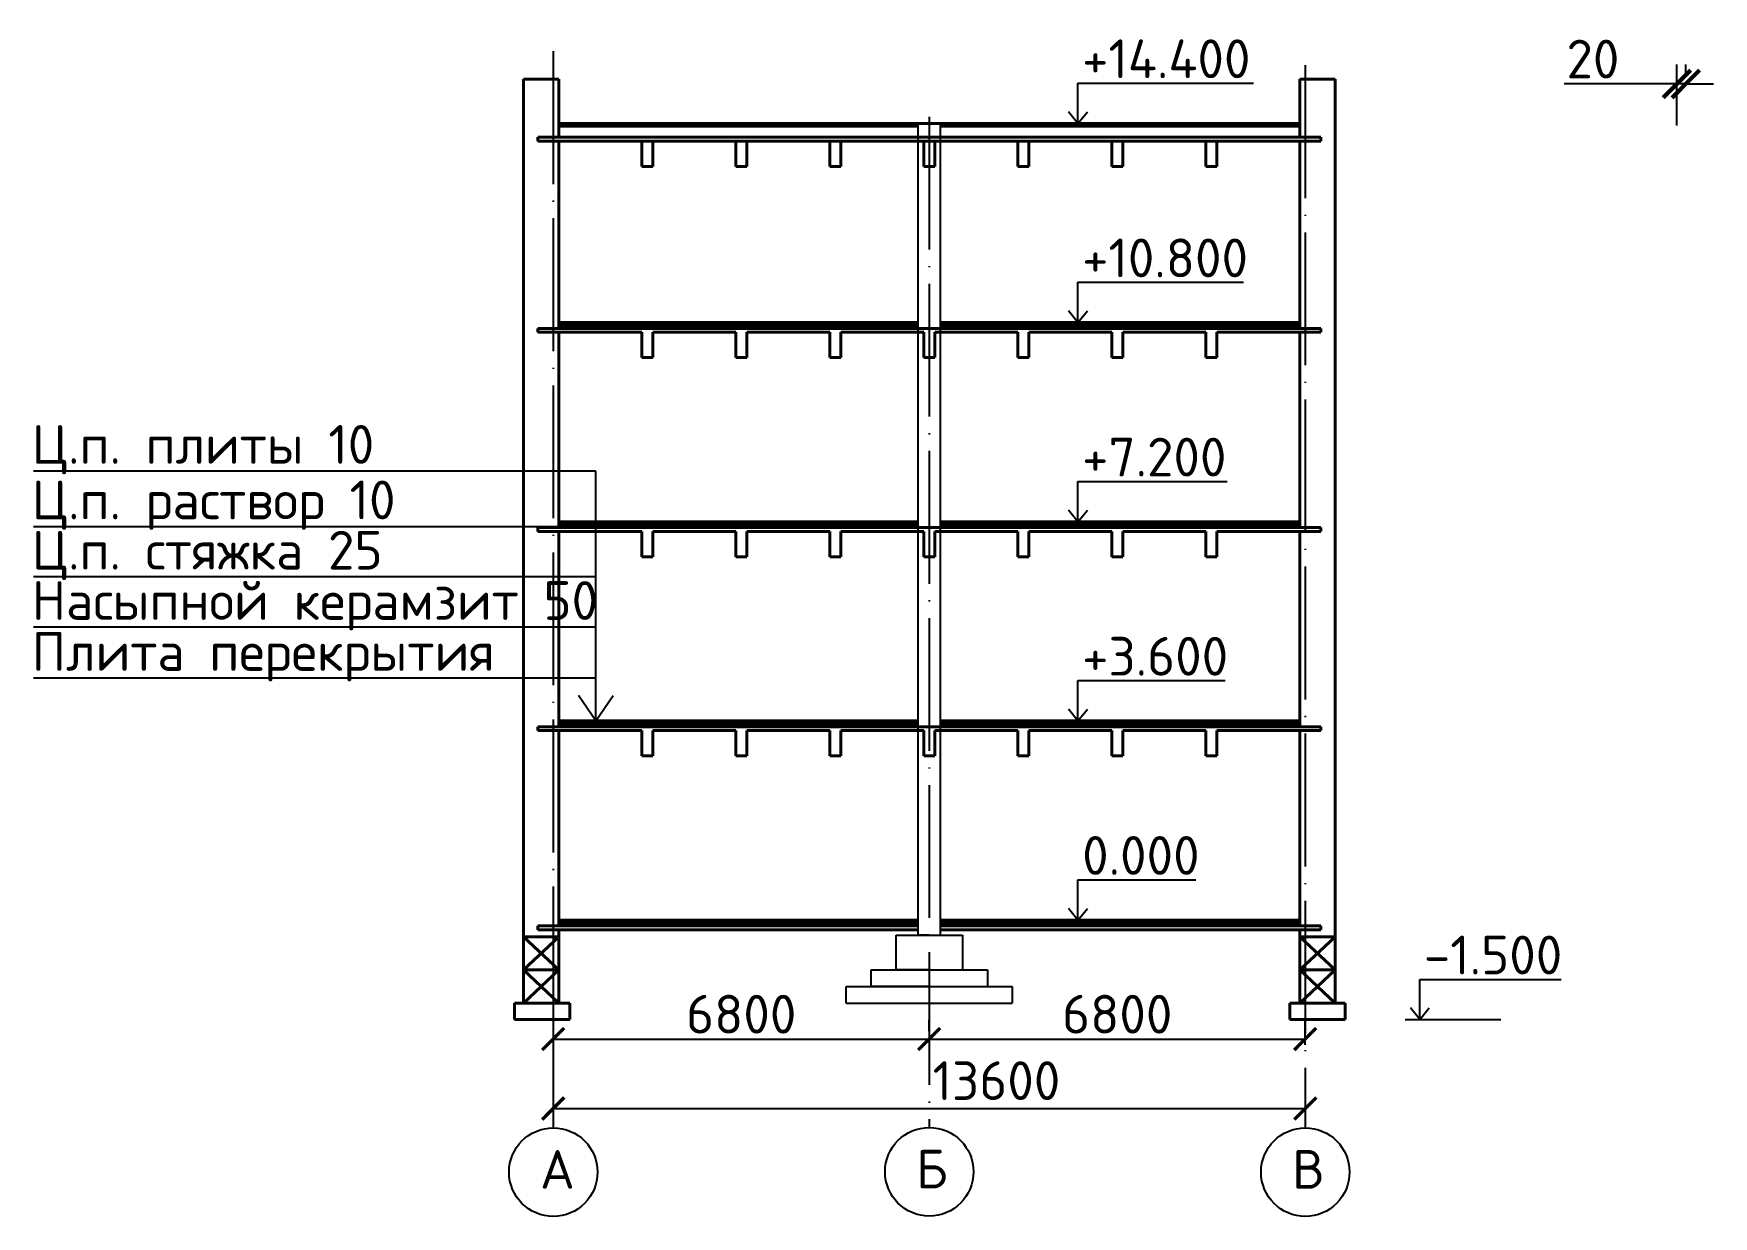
# Model space of a CAD drawing. Header units: millimetres. Extents: x -258556 to -95372, y 16759 to 83244.
# Drawn here: x -128524.2 to -128372.3, y 41319.3 to 41426.2 of the extents above; entities that cross this region are included whole.
import ezdxf

# ---------------------------------------------------------------- set-up
doc = ezdxf.new("R2010")
doc.units = ezdxf.units.MM
doc.header["$LTSCALE"] = 0.5
doc.linetypes.add('ACAD_ISO04W100', pattern=[30, 24, -3, 0, -3])
for name, color, linetype in [('оси', 7, 'ACAD_ISO04W100'), ('тонкие', 7, 'Continuous'), ('Тонкий', 7, 'Continuous')]:
    doc.layers.add(name, color=color, linetype=linetype)
doc.layers.add('Толстый', color=7, linetype='Continuous', lineweight=40)
doc.styles.add('3.5', font='isocpeur.ttf', dxfattribs={"height": 3.5})
doc.dimstyles.new('Строит200 3.5', dxfattribs={"dimtxt": 3.5, "dimasz": 2, "dimexe": 1.75, "dimexo": 0.7, "dimgap": 0.5, "dimtad": 1, "dimlfac": 200, "dimtxsty": '3.5', "dimblk": 'ARCHTICK', "dimcen": 0, "dimadec": 0, "dimazin": 0, "dimtfac": 1, "dimtmove": 0, "dimatfit": 3, "dimfxl": 1, "dimarcsym": 0})
doc.dimstyles.new('Строит25 3.5', dxfattribs={"dimtxt": 3.5, "dimasz": 2.5, "dimexe": 1.75, "dimexo": 0.7, "dimgap": 0.5, "dimtad": 1, "dimlfac": 25, "dimtxsty": '3.5', "dimblk": 'ARCHTICK', "dimcen": 0, "dimadec": 0, "dimazin": 0, "dimtfac": 1, "dimtmove": 0, "dimatfit": 3, "dimfxl": 1, "dimarcsym": 0})

# ---------------------------------------------------------------- blocks, each defined once
blk = doc.blocks.new('_ArchTick')
at = {"color": 0, "linetype": 'ByBlock', "const_width": 0.15}
blk.add_lwpolyline([(-0.5, -0.5), (0.5, 0.5)], dxfattribs=at)
blk = doc.blocks.new('*D646')
at = {"layer": 'Defpoints', "color": 0, "transparency": 16777216}
for p in [(-128477.25, 41337.88), (-128443.25, 41335.36), (-128443.25, 41335.36)]:
    blk.add_point(p, dxfattribs=at)
at = {"layer": 'Тонкий', "color": 0, "lineweight": -2, "transparency": 16777216}
for p, q in [((-128477.25, 41337.18), (-128477.25, 41333.61)), ((-128477.25, 41335.36), (-128443.25, 41335.36)), ((-128443.25, 41334.66), (-128443.25, 41333.61))]:
    blk.add_line(p, q, dxfattribs=at)
at = {"layer": 'Тонкий', "color": 0, "lineweight": -2, "transparency": 16777216, "xscale": 2, "yscale": 2, "zscale": 2, "rotation": 180}
blk.add_blockref('_ArchTick', (-128477.25, 41335.36), dxfattribs=at)
at = {"layer": 'Тонкий', "color": 0, "lineweight": -2, "transparency": 16777216, "xscale": 2, "yscale": 2, "zscale": 2}
blk.add_blockref('_ArchTick', (-128443.25, 41335.36), dxfattribs=at)
at = {"layer": 'Тонкий', "color": 0, "transparency": 16777216, "insert": (-128460.25, 41337.61), "char_height": 3.5, "attachment_point": 5, "style": '3.5'}
blk.add_mtext('6800', dxfattribs=at)
blk = doc.blocks.new('*D647')
at = {"layer": 'Defpoints', "color": 0, "transparency": 16777216}
for p in [(-128443.25, 41335.36), (-128409.25, 41335.36), (-128409.25, 41334.13)]:
    blk.add_point(p, dxfattribs=at)
at = {"layer": 'Тонкий', "color": 0, "lineweight": -2, "transparency": 16777216}
for p, q in [((-128443.25, 41336.06), (-128443.25, 41337.11)), ((-128409.25, 41334.83), (-128409.25, 41337.11)), ((-128443.25, 41335.36), (-128409.25, 41335.36))]:
    blk.add_line(p, q, dxfattribs=at)
at = {"layer": 'Тонкий', "color": 0, "lineweight": -2, "transparency": 16777216, "xscale": 2, "yscale": 2, "zscale": 2, "rotation": 180}
blk.add_blockref('_ArchTick', (-128443.25, 41335.36), dxfattribs=at)
at = {"layer": 'Тонкий', "color": 0, "lineweight": -2, "transparency": 16777216, "xscale": 2, "yscale": 2, "zscale": 2}
blk.add_blockref('_ArchTick', (-128409.25, 41335.36), dxfattribs=at)
at = {"layer": 'Тонкий', "color": 0, "transparency": 16777216, "insert": (-128426.25, 41337.61), "char_height": 3.5, "attachment_point": 5, "style": '3.5'}
blk.add_mtext('6800', dxfattribs=at)
blk = doc.blocks.new('*D648')
at = {"layer": 'Defpoints', "color": 0, "transparency": 16777216}
for p in [(-128477.25, 41335.1), (-128409.25, 41331.52), (-128409.25, 41329.09)]:
    blk.add_point(p, dxfattribs=at)
at = {"layer": 'Тонкий', "color": 0, "lineweight": -2, "transparency": 16777216}
for p, q in [((-128477.25, 41334.4), (-128477.25, 41327.34)), ((-128409.25, 41330.82), (-128409.25, 41327.34)), ((-128477.25, 41329.09), (-128409.25, 41329.09))]:
    blk.add_line(p, q, dxfattribs=at)
at = {"layer": 'Тонкий', "color": 0, "lineweight": -2, "transparency": 16777216, "xscale": 2, "yscale": 2, "zscale": 2, "rotation": 180}
blk.add_blockref('_ArchTick', (-128477.25, 41329.09), dxfattribs=at)
at = {"layer": 'Тонкий', "color": 0, "lineweight": -2, "transparency": 16777216, "xscale": 2, "yscale": 2, "zscale": 2}
blk.add_blockref('_ArchTick', (-128409.25, 41329.09), dxfattribs=at)
at = {"layer": 'Тонкий', "color": 0, "transparency": 16777216, "insert": (-128437.17, 41331.6), "char_height": 3.5, "attachment_point": 5, "style": '3.5'}
blk.add_mtext('13600', dxfattribs=at)
blk = doc.blocks.new('*D649')
at = {"layer": 'Defpoints', "color": 0, "transparency": 16777216}
for p in [(-128375.64, 41421.68), (-128374.84, 41421.68), (-128375.64, 41417.22)]:
    blk.add_point(p, dxfattribs=at)
at = {"layer": 'тонкие', "color": 0, "lineweight": -2, "transparency": 16777216}
for p, q in [((-128375.64, 41417.92), (-128375.64, 41423.43)), ((-128374.84, 41422.38), (-128374.84, 41423.43)), ((-128375.64, 41421.68), (-128385.84, 41421.68)), ((-128374.84, 41421.68), (-128375.64, 41421.68)), ((-128374.84, 41421.68), (-128372.34, 41421.68))]:
    blk.add_line(p, q, dxfattribs=at)
at = {"layer": 'тонкие', "color": 0, "lineweight": -2, "transparency": 16777216, "xscale": 2.5, "yscale": 2.5, "zscale": 2.5}
blk.add_blockref('_ArchTick', (-128375.64, 41421.68), dxfattribs=at)
at = {"layer": 'тонкие', "color": 0, "lineweight": -2, "transparency": 16777216, "xscale": 2.5, "yscale": 2.5, "zscale": 2.5, "rotation": 180}
blk.add_blockref('_ArchTick', (-128374.84, 41421.68), dxfattribs=at)
at = {"layer": 'тонкие', "color": 0, "transparency": 16777216, "insert": (-128383.24, 41423.93), "char_height": 3.5, "attachment_point": 5, "style": '3.5'}
blk.add_mtext('20', dxfattribs=at)

msp = doc.modelspace()

# ---------------------------------------------------------------- linework, layer by layer
at = {"layer": 'оси'}
for p, q in [((-128477.246281, 41424.635796), (-128477.246281, 41327.368834)), ((-128409.246281, 41423.363045), (-128409.246281, 41327.368834)), ((-128443.246281, 41418.712576), (-128443.246281, 41327.368834))]:
    msp.add_line(p, q, dxfattribs=at)
at = {"layer": 'Толстый'}
for p, q in [((-128479.946281, 41422.114944), (-128479.946281, 41338.614944)), ((-128476.746281, 41422.114944), (-128479.946281, 41422.114944)), ((-128476.746281, 41418.114944), (-128476.746281, 41422.114944)), ((-128409.746281, 41418.114944), (-128409.746281, 41422.114944)), ((-128409.746281, 41422.114944), (-128406.546281, 41422.114944)), ((-128406.546281, 41422.114944), (-128406.546281, 41338.614944)), ((-128476.746281, 41418.114944), (-128476.746281, 41416.864944)), ((-128409.746281, 41418.114944), (-128476.746281, 41418.114944)), ((-128444.246281, 41417.864944), (-128476.746281, 41417.864944)), ((-128409.746281, 41417.864944), (-128442.246281, 41417.864944)), ((-128409.746281, 41418.114944), (-128409.746281, 41416.864944)), ((-128407.846281, 41416.864944), (-128478.646281, 41416.864944)), ((-128478.646281, 41416.514944), (-128478.646281, 41416.864944)), ((-128407.846281, 41416.514944), (-128478.646281, 41416.514944)), ((-128476.746281, 41416.514944), (-128476.746281, 41399.589944)), ((-128469.246281, 41414.23111), (-128469.246281, 41416.514944)), ((-128468.246281, 41414.23111), (-128468.246281, 41416.514944)), ((-128460.746281, 41414.23111), (-128460.746281, 41416.514944)), ((-128459.746281, 41414.23111), (-128459.746281, 41416.514944)), ((-128452.246281, 41414.23111), (-128452.246281, 41416.514944)), ((-128451.246281, 41414.23111), (-128451.246281, 41416.514944)), ((-128443.746281, 41414.23111), (-128443.746281, 41416.514944)), ((-128442.746281, 41414.23111), (-128442.746281, 41416.514944)), ((-128435.246281, 41414.23111), (-128435.246281, 41416.514944)), ((-128434.246281, 41414.23111), (-128434.246281, 41416.514944)), ((-128426.746281, 41414.23111), (-128426.746281, 41416.514944)), ((-128425.746281, 41414.23111), (-128425.746281, 41416.514944)), ((-128418.246281, 41414.23111), (-128418.246281, 41416.514944)), ((-128417.246281, 41414.23111), (-128417.246281, 41416.514944)), ((-128409.746281, 41416.514944), (-128409.746281, 41399.589944)), ((-128407.846281, 41416.514944), (-128407.846281, 41416.864944)), ((-128468.746281, 41414.23111), (-128469.246281, 41414.23111)), ((-128468.746281, 41414.23111), (-128468.246281, 41414.23111)), ((-128460.246281, 41414.23111), (-128460.746281, 41414.23111)), ((-128460.246281, 41414.23111), (-128459.746281, 41414.23111)), ((-128451.746281, 41414.23111), (-128452.246281, 41414.23111)), ((-128451.746281, 41414.23111), (-128451.246281, 41414.23111)), ((-128443.246281, 41414.23111), (-128443.746281, 41414.23111)), ((-128443.246281, 41414.23111), (-128442.746281, 41414.23111)), ((-128434.746281, 41414.23111), (-128435.246281, 41414.23111)), ((-128434.746281, 41414.23111), (-128434.246281, 41414.23111)), ((-128426.246281, 41414.23111), (-128426.746281, 41414.23111)), ((-128426.246281, 41414.23111), (-128425.746281, 41414.23111)), ((-128417.746281, 41414.23111), (-128418.246281, 41414.23111)), ((-128417.746281, 41414.23111), (-128417.246281, 41414.23111)), ((-128478.646281, 41399.589944), (-128442.246281, 41399.589944)), ((-128478.646281, 41399.589944), (-128478.646281, 41399.239944)), ((-128478.646281, 41399.239944), (-128469.246281, 41399.239944)), ((-128476.746281, 41400.114944), (-128444.246281, 41400.114944)), ((-128476.746281, 41400.064944), (-128444.246281, 41400.064944)), ((-128476.746281, 41399.964944), (-128444.246281, 41399.964944)), ((-128476.746281, 41399.839944), (-128444.246281, 41399.839944)), ((-128476.746281, 41399.239944), (-128476.746281, 41381.589944)), ((-128469.246281, 41396.95611), (-128469.246281, 41399.239944)), ((-128468.246281, 41399.239944), (-128460.746281, 41399.239944)), ((-128468.246281, 41396.95611), (-128468.246281, 41399.239944)), ((-128460.746281, 41396.95611), (-128460.746281, 41399.239944)), ((-128459.746281, 41399.239944), (-128452.246281, 41399.239944)), ((-128459.746281, 41396.95611), (-128459.746281, 41399.239944)), ((-128452.246281, 41396.95611), (-128452.246281, 41399.239944)), ((-128451.246281, 41399.239944), (-128443.746281, 41399.239944)), ((-128451.246281, 41396.95611), (-128451.246281, 41399.239944)), ((-128443.746281, 41396.95611), (-128443.746281, 41399.239944)), ((-128442.746281, 41399.239944), (-128435.246281, 41399.239944)), ((-128442.746281, 41396.95611), (-128442.746281, 41399.239944)), ((-128442.246281, 41400.114944), (-128409.746281, 41400.114944)), ((-128442.246281, 41400.064944), (-128409.746281, 41400.064944)), ((-128442.246281, 41399.964944), (-128409.746281, 41399.964944)), ((-128442.246281, 41399.839944), (-128409.746281, 41399.839944)), ((-128442.246281, 41399.589944), (-128407.846281, 41399.589944)), ((-128435.246281, 41396.95611), (-128435.246281, 41399.239944)), ((-128434.246281, 41399.239944), (-128426.746281, 41399.239944)), ((-128434.246281, 41396.95611), (-128434.246281, 41399.239944)), ((-128426.746281, 41396.95611), (-128426.746281, 41399.239944)), ((-128425.746281, 41399.239944), (-128418.246281, 41399.239944)), ((-128425.746281, 41396.95611), (-128425.746281, 41399.239944)), ((-128418.246281, 41396.95611), (-128418.246281, 41399.239944)), ((-128417.246281, 41399.239944), (-128407.846281, 41399.239944)), ((-128417.246281, 41396.95611), (-128417.246281, 41399.239944)), ((-128409.746281, 41399.239944), (-128409.746281, 41381.589944)), ((-128407.846281, 41399.589944), (-128407.846281, 41399.239944)), ((-128468.746281, 41396.95611), (-128469.246281, 41396.95611)), ((-128468.746281, 41396.95611), (-128468.246281, 41396.95611)), ((-128460.246281, 41396.95611), (-128460.746281, 41396.95611)), ((-128460.246281, 41396.95611), (-128459.746281, 41396.95611)), ((-128451.746281, 41396.95611), (-128452.246281, 41396.95611)), ((-128451.746281, 41396.95611), (-128451.246281, 41396.95611)), ((-128443.246281, 41396.95611), (-128443.746281, 41396.95611)), ((-128443.246281, 41396.95611), (-128442.746281, 41396.95611)), ((-128434.746281, 41396.95611), (-128435.246281, 41396.95611)), ((-128434.746281, 41396.95611), (-128434.246281, 41396.95611)), ((-128426.246281, 41396.95611), (-128426.746281, 41396.95611)), ((-128426.246281, 41396.95611), (-128425.746281, 41396.95611)), ((-128417.746281, 41396.95611), (-128418.246281, 41396.95611)), ((-128417.746281, 41396.95611), (-128417.246281, 41396.95611)), ((-128476.746281, 41382.114944), (-128444.246281, 41382.114944)), ((-128476.746281, 41382.064944), (-128444.246281, 41382.064944)), ((-128442.246281, 41382.114944), (-128409.746281, 41382.114944)), ((-128442.246281, 41382.064944), (-128409.746281, 41382.064944)), ((-128478.646281, 41381.589944), (-128442.246281, 41381.589944)), ((-128478.646281, 41381.589944), (-128478.646281, 41381.239944)), ((-128478.646281, 41381.239944), (-128469.246281, 41381.239944)), ((-128476.746281, 41381.964944), (-128444.246281, 41381.964944)), ((-128476.746281, 41381.839944), (-128444.246281, 41381.839944)), ((-128476.746281, 41381.239944), (-128476.746281, 41363.589944)), ((-128469.246281, 41378.95611), (-128469.246281, 41381.239944)), ((-128468.246281, 41381.239944), (-128460.746281, 41381.239944)), ((-128468.246281, 41378.95611), (-128468.246281, 41381.239944)), ((-128460.746281, 41378.95611), (-128460.746281, 41381.239944)), ((-128459.746281, 41381.239944), (-128452.246281, 41381.239944)), ((-128459.746281, 41378.95611), (-128459.746281, 41381.239944)), ((-128452.246281, 41378.95611), (-128452.246281, 41381.239944)), ((-128451.246281, 41381.239944), (-128443.746281, 41381.239944)), ((-128451.246281, 41378.95611), (-128451.246281, 41381.239944)), ((-128443.746281, 41378.95611), (-128443.746281, 41381.239944)), ((-128442.746281, 41381.239944), (-128435.246281, 41381.239944)), ((-128442.746281, 41378.95611), (-128442.746281, 41381.239944)), ((-128442.246281, 41381.964944), (-128409.746281, 41381.964944)), ((-128442.246281, 41381.839944), (-128409.746281, 41381.839944)), ((-128442.246281, 41381.589944), (-128407.846281, 41381.589944)), ((-128435.246281, 41378.95611), (-128435.246281, 41381.239944)), ((-128434.246281, 41381.239944), (-128426.746281, 41381.239944)), ((-128434.246281, 41378.95611), (-128434.246281, 41381.239944)), ((-128426.746281, 41378.95611), (-128426.746281, 41381.239944)), ((-128425.746281, 41381.239944), (-128418.246281, 41381.239944)), ((-128425.746281, 41378.95611), (-128425.746281, 41381.239944)), ((-128418.246281, 41378.95611), (-128418.246281, 41381.239944)), ((-128417.246281, 41381.239944), (-128407.846281, 41381.239944)), ((-128417.246281, 41378.95611), (-128417.246281, 41381.239944)), ((-128409.746281, 41381.239944), (-128409.746281, 41363.589944)), ((-128407.846281, 41381.589944), (-128407.846281, 41381.239944)), ((-128468.746281, 41378.95611), (-128469.246281, 41378.95611)), ((-128468.746281, 41378.95611), (-128468.246281, 41378.95611)), ((-128460.246281, 41378.95611), (-128460.746281, 41378.95611)), ((-128460.246281, 41378.95611), (-128459.746281, 41378.95611)), ((-128451.746281, 41378.95611), (-128452.246281, 41378.95611)), ((-128451.746281, 41378.95611), (-128451.246281, 41378.95611)), ((-128443.246281, 41378.95611), (-128443.746281, 41378.95611)), ((-128443.246281, 41378.95611), (-128442.746281, 41378.95611)), ((-128434.746281, 41378.95611), (-128435.246281, 41378.95611)), ((-128434.746281, 41378.95611), (-128434.246281, 41378.95611)), ((-128426.246281, 41378.95611), (-128426.746281, 41378.95611)), ((-128426.246281, 41378.95611), (-128425.746281, 41378.95611)), ((-128417.746281, 41378.95611), (-128418.246281, 41378.95611)), ((-128417.746281, 41378.95611), (-128417.246281, 41378.95611)), ((-128476.746281, 41364.114944), (-128444.246281, 41364.114944)), ((-128476.746281, 41364.064944), (-128444.246281, 41364.064944)), ((-128476.746281, 41363.964944), (-128444.246281, 41363.964944)), ((-128476.746281, 41363.839944), (-128444.246281, 41363.839944)), ((-128442.246281, 41364.114944), (-128409.746281, 41364.114944)), ((-128442.246281, 41364.064944), (-128409.746281, 41364.064944)), ((-128442.246281, 41363.964944), (-128409.746281, 41363.964944)), ((-128442.246281, 41363.839944), (-128409.746281, 41363.839944)), ((-128478.646281, 41363.589944), (-128442.246281, 41363.589944)), ((-128478.646281, 41363.589944), (-128478.646281, 41363.239944)), ((-128478.646281, 41363.239944), (-128469.246281, 41363.239944)), ((-128476.746281, 41363.239944), (-128476.746281, 41345.589944)), ((-128469.246281, 41360.95611), (-128469.246281, 41363.239944)), ((-128468.246281, 41363.239944), (-128460.746281, 41363.239944)), ((-128468.246281, 41360.95611), (-128468.246281, 41363.239944)), ((-128460.746281, 41360.95611), (-128460.746281, 41363.239944)), ((-128459.746281, 41363.239944), (-128452.246281, 41363.239944)), ((-128459.746281, 41360.95611), (-128459.746281, 41363.239944)), ((-128452.246281, 41360.95611), (-128452.246281, 41363.239944)), ((-128451.246281, 41363.239944), (-128443.746281, 41363.239944)), ((-128451.246281, 41360.95611), (-128451.246281, 41363.239944)), ((-128443.746281, 41360.95611), (-128443.746281, 41363.239944)), ((-128442.746281, 41363.239944), (-128435.246281, 41363.239944)), ((-128442.746281, 41360.95611), (-128442.746281, 41363.239944)), ((-128442.246281, 41363.589944), (-128407.846281, 41363.589944)), ((-128435.246281, 41360.95611), (-128435.246281, 41363.239944)), ((-128434.246281, 41363.239944), (-128426.746281, 41363.239944)), ((-128434.246281, 41360.95611), (-128434.246281, 41363.239944)), ((-128426.746281, 41360.95611), (-128426.746281, 41363.239944)), ((-128425.746281, 41363.239944), (-128418.246281, 41363.239944)), ((-128425.746281, 41360.95611), (-128425.746281, 41363.239944)), ((-128418.246281, 41360.95611), (-128418.246281, 41363.239944)), ((-128417.246281, 41363.239944), (-128407.846281, 41363.239944)), ((-128417.246281, 41360.95611), (-128417.246281, 41363.239944)), ((-128409.746281, 41363.239944), (-128409.746281, 41345.589944)), ((-128407.846281, 41363.589944), (-128407.846281, 41363.239944)), ((-128468.746281, 41360.95611), (-128469.246281, 41360.95611)), ((-128468.746281, 41360.95611), (-128468.246281, 41360.95611)), ((-128460.246281, 41360.95611), (-128460.746281, 41360.95611)), ((-128460.246281, 41360.95611), (-128459.746281, 41360.95611)), ((-128451.746281, 41360.95611), (-128452.246281, 41360.95611)), ((-128451.746281, 41360.95611), (-128451.246281, 41360.95611)), ((-128443.246281, 41360.95611), (-128443.746281, 41360.95611)), ((-128443.246281, 41360.95611), (-128442.746281, 41360.95611)), ((-128434.746281, 41360.95611), (-128435.246281, 41360.95611)), ((-128434.746281, 41360.95611), (-128434.246281, 41360.95611)), ((-128426.246281, 41360.95611), (-128426.746281, 41360.95611)), ((-128426.246281, 41360.95611), (-128425.746281, 41360.95611)), ((-128417.746281, 41360.95611), (-128418.246281, 41360.95611)), ((-128417.746281, 41360.95611), (-128417.246281, 41360.95611)), ((-128478.646281, 41345.589944), (-128444.246281, 41345.589944)), ((-128478.646281, 41345.589944), (-128478.646281, 41345.239944)), ((-128476.746281, 41346.114944), (-128444.246281, 41346.114944)), ((-128476.746281, 41346.064944), (-128444.246281, 41346.064944)), ((-128476.746281, 41345.964944), (-128444.246281, 41345.964944)), ((-128476.746281, 41345.839944), (-128444.246281, 41345.839944)), ((-128442.246281, 41346.114944), (-128409.746281, 41346.114944)), ((-128442.246281, 41346.064944), (-128409.746281, 41346.064944)), ((-128442.246281, 41345.964944), (-128409.746281, 41345.964944)), ((-128442.246281, 41345.839944), (-128409.746281, 41345.839944)), ((-128442.246281, 41345.589944), (-128407.846281, 41345.589944)), ((-128407.846281, 41345.589944), (-128407.846281, 41345.239944)), ((-128479.946281, 41344.614944), (-128476.746281, 41344.614944)), ((-128479.946281, 41344.614944), (-128476.746281, 41341.614944)), ((-128479.946281, 41341.614944), (-128476.746281, 41344.614944)), ((-128478.646281, 41345.239944), (-128444.246281, 41345.239944)), ((-128476.746281, 41345.239944), (-128476.746281, 41338.614944)), ((-128442.246281, 41345.239944), (-128407.846281, 41345.239944)), ((-128409.746281, 41345.239944), (-128409.746281, 41338.614944)), ((-128409.746281, 41344.614944), (-128406.546281, 41344.614944)), ((-128409.746281, 41344.614944), (-128406.546281, 41341.614944)), ((-128409.746281, 41341.614944), (-128406.546281, 41344.614944)), ((-128479.946281, 41341.614944), (-128476.746281, 41341.614944)), ((-128479.946281, 41341.614944), (-128476.746281, 41338.614944)), ((-128479.946281, 41338.614944), (-128476.746281, 41341.614944)), ((-128409.746281, 41341.614944), (-128406.546281, 41341.614944)), ((-128409.746281, 41341.614944), (-128406.546281, 41338.614944)), ((-128409.746281, 41338.614944), (-128406.546281, 41341.614944)), ((-128480.746281, 41337.114944), (-128480.746281, 41338.614944)), ((-128480.746281, 41338.614944), (-128479.946281, 41338.614944)), ((-128479.946281, 41338.614944), (-128476.746281, 41338.614944)), ((-128476.746281, 41338.614944), (-128475.746281, 41338.614944)), ((-128475.746281, 41338.614944), (-128475.746281, 41337.114944)), ((-128410.646281, 41337.114944), (-128410.646281, 41338.614944)), ((-128410.646281, 41338.614944), (-128409.746281, 41338.614944)), ((-128409.746281, 41338.614944), (-128406.546281, 41338.614944)), ((-128408.146281, 41338.614944), (-128405.646281, 41338.614944)), ((-128405.646281, 41338.614944), (-128405.646281, 41337.114944)), ((-128475.746281, 41337.114944), (-128480.746281, 41337.114944)), ((-128405.646281, 41337.114944), (-128410.646281, 41337.114944))]:
    msp.add_line(p, q, dxfattribs=at)
at = {"layer": 'Тонкий'}
for p, q in [((-128429.80164, 41418.114944), (-128429.80164, 41421.757186)), ((-128429.80164, 41421.757186), (-128413.931542, 41421.757186)), ((-128429.80164, 41418.114944), (-128430.6491, 41419.170009)), ((-128429.80164, 41418.114944), (-128428.95418, 41419.170009)), ((-128444.246281, 41344.739944), (-128444.246281, 41418.114944)), ((-128442.246281, 41344.739944), (-128442.246281, 41418.114944)), ((-128429.80164, 41400.114944), (-128429.80164, 41403.757186)), ((-128429.80164, 41403.757186), (-128414.837852, 41403.757186)), ((-128429.80164, 41400.114944), (-128430.6491, 41401.170009)), ((-128429.80164, 41400.114944), (-128428.95418, 41401.170009)), ((-128473.390842, 41386.687477), (-128524.236762, 41386.687477)), ((-128473.390842, 41364.114944), (-128473.390842, 41386.687477)), ((-128429.80164, 41382.114944), (-128429.80164, 41385.757186)), ((-128429.80164, 41385.757186), (-128416.315665, 41385.757186)), ((-128429.80164, 41382.114944), (-128430.6491, 41383.170009)), ((-128429.80164, 41382.114944), (-128428.95418, 41383.170009)), ((-128473.390842, 41381.668285), (-128524.236762, 41381.668285)), ((-128473.390842, 41377.123029), (-128524.236762, 41377.123029)), ((-128473.390842, 41372.577773), (-128524.236762, 41372.577773)), ((-128473.390842, 41367.969325), (-128524.236762, 41367.969325)), ((-128429.80164, 41364.114944), (-128429.80164, 41367.757186)), ((-128429.80164, 41367.757186), (-128416.487577, 41367.757186)), ((-128473.390842, 41364.114944), (-128474.956464, 41366.405764)), ((-128473.390842, 41364.114944), (-128471.82522, 41366.405764)), ((-128429.80164, 41364.114944), (-128430.6491, 41365.170009)), ((-128429.80164, 41364.114944), (-128428.95418, 41365.170009)), ((-128429.80164, 41346.114944), (-128429.80164, 41349.757186)), ((-128429.80164, 41349.757186), (-128419.143211, 41349.757186)), ((-128429.80164, 41346.114944), (-128430.6491, 41347.170009)), ((-128429.80164, 41346.114944), (-128428.95418, 41347.170009)), ((-128446.246281, 41341.614944), (-128446.246281, 41344.739944)), ((-128446.246281, 41344.739944), (-128440.246281, 41344.739944)), ((-128443.246281, 41344.739944), (-128444.246281, 41344.739944)), ((-128443.246281, 41344.739944), (-128442.246281, 41344.739944)), ((-128440.246281, 41344.739944), (-128440.246281, 41341.614944)), ((-128448.496281, 41340.114944), (-128448.496281, 41341.614944)), ((-128448.496281, 41341.614944), (-128443.246281, 41341.614944)), ((-128443.246281, 41341.614944), (-128446.246281, 41341.614944)), ((-128443.246281, 41341.614944), (-128437.996281, 41341.614944)), ((-128437.996281, 41341.614944), (-128437.996281, 41340.114944)), ((-128450.746281, 41338.614944), (-128450.746281, 41340.114944)), ((-128450.746281, 41340.114944), (-128443.246281, 41340.114944)), ((-128443.246281, 41340.114944), (-128448.496281, 41340.114944)), ((-128443.246281, 41340.114944), (-128435.746281, 41340.114944)), ((-128435.746281, 41340.114944), (-128435.746281, 41338.614944)), ((-128398.893591, 41337.114945), (-128398.893591, 41340.757186)), ((-128398.893591, 41340.757186), (-128386.110736, 41340.757186)), ((-128450.746281, 41338.614944), (-128435.746281, 41338.614944)), ((-128398.893591, 41337.114945), (-128399.741051, 41338.17001)), ((-128398.893591, 41337.114945), (-128398.046131, 41338.17001)), ((-128400.218263, 41337.114944), (-128391.56895, 41337.114944))]:
    msp.add_line(p, q, dxfattribs=at)
for centre in [(-128477.246281, 41323.335213), (-128443.246281, 41323.368834), (-128409.246281, 41323.335213)]:
    msp.add_circle(centre, 4, dxfattribs=at)

# ---------------------------------------------------------------- texts
at = {"layer": 'Тонкий', "style": '3.5'}
for s, p in [('+14.400', (-128429.426848, 41422.206503)), ('+10.800', (-128429.426848, 41404.206503)), ('Ц.п. плиты 10', (-128524.403748, 41387.354917)), ('+7.200', (-128429.426848, 41386.206503)), ('Ц.п. раствор 10', (-128524.403748, 41382.335724)), ('Ц.п. стяжка 25', (-128524.403748, 41377.790468)), ('Насыпной керамзит 50', (-128524.403748, 41373.245212)), ('Плита перекрытия', (-128524.403748, 41368.636764)), ('+3.600', (-128429.426848, 41368.206503)), ('0.000', (-128429.426848, 41350.206503)), ('-1.500', (-128398.518799, 41341.206504)), ('А', (-128478.444261, 41321.835556)), ('Б', (-128444.444261, 41321.869176)), ('В', (-128410.444261, 41321.835556))]:
    msp.add_text(s, height=3.5, dxfattribs=at).set_placement(p)

# ---------------------------------------------------------------- dimensions: what is measured, and where the dimension line sits
at = {"layer": 'тонкие'}
dim = msp.add_linear_dim(base=(-128375.642729, 41421.68193), p1=(-128374.842729, 41421.68193), p2=(-128375.642729, 41417.215022), dimstyle='Строит25 3.5', dxfattribs=at)
dim.commit()
dim.dimension.update_dxf_attribs({"geometry": '*D649', "text_midpoint": (-128383.242729, 41423.93193)})
at = {"layer": 'Тонкий'}
for base, p1, p2, picture, middle in [((-128443.246281, 41335.35697), (-128477.246281, 41337.883111), (-128443.246281, 41335.35697), '*D646', (-128460.246281, 41337.60697)), ((-128409.246281, 41335.35697), (-128443.246281, 41335.35697), (-128409.246281, 41334.13197), '*D647', (-128426.246281, 41337.60697))]:
    dim = msp.add_linear_dim(base=base, p1=p1, p2=p2, dimstyle='Строит200 3.5', dxfattribs=at)
    dim.commit()
    dim.dimension.update_dxf_attribs({"geometry": picture, "text_midpoint": middle})
dim = msp.add_linear_dim(base=(-128409.246281, 41329.085213), p1=(-128477.246281, 41335.104268), p2=(-128409.246281, 41331.519073), dimstyle='Строит200 3.5', override={"dimtmove": 2}, dxfattribs=at)
dim.commit()
dim.dimension.update_dxf_attribs({"geometry": '*D648', "text_midpoint": (-128437.170259, 41331.603447), "dimtype": 160})

doc.saveas('drawing.dxf')
